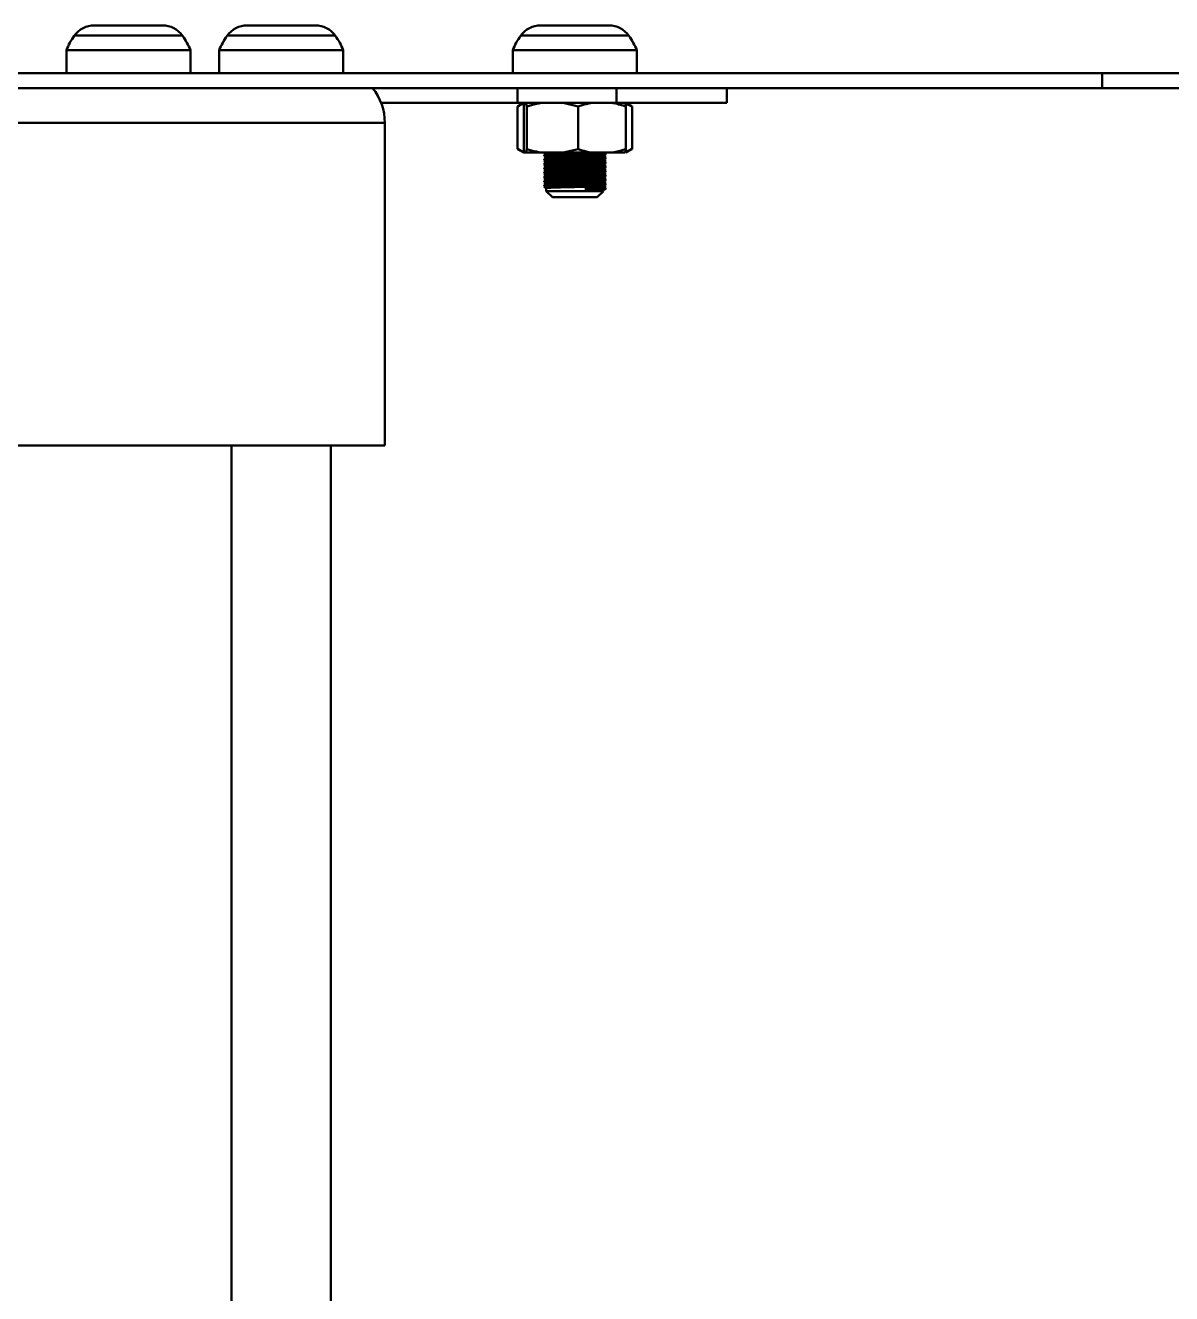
# Model space of a CAD drawing. Header units: millimetres. Extents: x 263 to 2983, y 441 to 2500.
# Drawn here: x 2314 to 2406.4, y 2387.7 to 2489.9 of the extents above; entities that cross this region are included whole.
import ezdxf

# ---------------------------------------------------------------- set-up
doc = ezdxf.new("R2010")
doc.units = ezdxf.units.MM
doc.header["$LTSCALE"] = 0.5
doc.layers.add('BOL', color=7, linetype='Continuous', lineweight=50)

msp = doc.modelspace()

# ---------------------------------------------------------------- linework, layer by layer
at = {"layer": 'BOL'}
for p, q in [((2319.61, 2489.95), (2320.53, 2489.95)), ((2320.53, 2489.95), (2324.4, 2489.95)), ((2324.4, 2489.95), (2325.09, 2489.95)), ((2331.92, 2489.95), (2334.11, 2489.95)), ((2334.11, 2489.95), (2337.34, 2489.95)), ((2337.34, 2489.95), (2337.4, 2489.95)), ((2355.58, 2489.95), (2355.79, 2489.95)), ((2355.79, 2489.95), (2359.36, 2489.95)), ((2359.36, 2489.95), (2361.06, 2489.95)), ((2317.99, 2489.12), (2326.72, 2489.12)), ((2330.29, 2489.12), (2339.02, 2489.12)), ((2353.96, 2489.12), (2359.98, 2489.12)), ((2359.98, 2489.12), (2362.69, 2489.12)), ((2317.35, 2487.95), (2317.35, 2486.1)), ((2317.35, 2487.95), (2327.35, 2487.95)), ((2327.35, 2486.1), (2327.35, 2487.95)), ((2329.66, 2487.95), (2329.66, 2486.1)), ((2329.66, 2487.95), (2339.66, 2487.95)), ((2339.66, 2486.1), (2339.66, 2487.95)), ((2353.32, 2487.95), (2353.32, 2486.1)), ((2353.32, 2487.95), (2360.22, 2487.95)), ((2360.22, 2487.95), (2363.32, 2487.95)), ((2363.32, 2486.1), (2363.32, 2487.95)), ((1512.74, 2486.1), (2400.82, 2486.1)), ((2400.82, 2484.9), (2400.82, 2486.1)), ((2450.82, 2486.1), (2400.82, 2486.1)), ((1512.74, 2484.9), (2400.82, 2484.9)), ((2353.71, 2483.7), (2353.71, 2484.9)), ((2361.67, 2483.7), (2361.67, 2484.9)), ((2370.56, 2483.7), (2370.56, 2484.9)), ((2450.82, 2484.9), (2400.82, 2484.9)), ((2353.71, 2483.7), (2342.72, 2483.7)), ((2361.67, 2483.7), (2353.71, 2483.7)), ((2354.2, 2483.7), (2353.75, 2483.43)), ((2354.38, 2483.7), (2354.46, 2483.41)), ((2357.39, 2483.7), (2358.58, 2483.41)), ((2370.56, 2483.7), (2361.67, 2483.7)), ((2362.39, 2483.64), (2362.94, 2483.41)), ((2362.9, 2483.43), (2362.44, 2483.7)), ((2353.7, 2483.41), (2353.7, 2479.98)), ((2354.2, 2483.41), (2354.2, 2479.98)), ((2354.46, 2483.41), (2354.46, 2479.98)), ((2358.58, 2483.41), (2358.58, 2479.98)), ((2362.44, 2483.41), (2362.44, 2479.98)), ((2362.94, 2483.41), (2362.94, 2479.98)), ((2343.01, 2482.1), (2298.01, 2482.1)), ((2343.01, 2456.1), (2343.01, 2482.1)), ((2353.75, 2479.96), (2354.2, 2479.7)), ((2354.27, 2479.7), (2354.2, 2479.7)), ((2354.27, 2479.7), (2354.38, 2479.7)), ((2354.38, 2479.7), (2354.46, 2479.98)), ((2355.64, 2479.7), (2354.38, 2479.7)), ((2355.64, 2479.7), (2357.39, 2479.7)), ((2356.02, 2479.64), (2356.02, 2479.55)), ((2357.39, 2479.7), (2358.58, 2479.98)), ((2359.69, 2479.7), (2357.39, 2479.7)), ((2359.69, 2479.7), (2361.33, 2479.7)), ((2360.75, 2479.65), (2360.78, 2479.65)), ((2360.78, 2479.63), (2360.81, 2479.65)), ((2362.37, 2479.7), (2361.33, 2479.7)), ((2362.39, 2479.75), (2362.94, 2479.98)), ((2362.44, 2479.7), (2362.9, 2479.96)), ((2355.84, 2479.53), (2356.01, 2479.54)), ((2355.84, 2479.18), (2356.01, 2479.19)), ((2355.84, 2478.83), (2356.01, 2478.84)), ((2356.02, 2479.29), (2356.02, 2479.2)), ((2356.02, 2478.94), (2356.02, 2478.85)), ((2356.02, 2478.59), (2356.02, 2478.5)), ((2360.62, 2479.37), (2360.62, 2479.46)), ((2360.62, 2479.02), (2360.62, 2479.11)), ((2360.62, 2478.67), (2360.62, 2478.76)), ((2360.75, 2479.3), (2360.78, 2479.3)), ((2360.75, 2478.95), (2360.78, 2478.95)), ((2360.75, 2478.6), (2360.78, 2478.6)), ((2360.78, 2479.28), (2360.81, 2479.3)), ((2360.78, 2478.93), (2360.81, 2478.95)), ((2360.78, 2478.58), (2360.81, 2478.6)), ((2355.84, 2478.48), (2356.01, 2478.49)), ((2355.84, 2478.13), (2356.01, 2478.14)), ((2355.84, 2477.78), (2356.01, 2477.79)), ((2356.02, 2478.24), (2356.02, 2478.15)), ((2356.02, 2477.89), (2356.02, 2477.8)), ((2356.02, 2477.54), (2356.02, 2477.45)), ((2360.62, 2478.32), (2360.62, 2478.41)), ((2360.62, 2477.97), (2360.62, 2478.06)), ((2360.62, 2477.62), (2360.62, 2477.71)), ((2360.75, 2478.25), (2360.78, 2478.25)), ((2360.75, 2477.9), (2360.78, 2477.9)), ((2360.75, 2477.55), (2360.78, 2477.55)), ((2360.78, 2478.23), (2360.81, 2478.25)), ((2360.78, 2477.88), (2360.81, 2477.9)), ((2360.78, 2477.53), (2360.81, 2477.55)), ((2355.84, 2477.43), (2356.01, 2477.44)), ((2355.84, 2477.08), (2356.01, 2477.09)), ((2356.02, 2477.19), (2356.02, 2477.1)), ((2356.02, 2476.84), (2356.02, 2476.6)), ((2356.02, 2476.6), (2356.52, 2476.1)), ((2356.02, 2476.6), (2359.2, 2476.6)), ((2359.2, 2476.86), (2359.2, 2476.6)), ((2359.2, 2476.6), (2360.62, 2476.6)), ((2359.27, 2476.71), (2359.27, 2476.75)), ((2360.12, 2476.1), (2360.62, 2476.6)), ((2360.62, 2477.27), (2360.62, 2477.36)), ((2360.62, 2476.92), (2360.62, 2477.01)), ((2360.75, 2477.2), (2360.78, 2477.2)), ((2360.75, 2476.85), (2360.78, 2476.85)), ((2360.78, 2477.18), (2360.81, 2477.2)), ((2360.78, 2476.83), (2360.81, 2476.85)), ((2356.52, 2476.1), (2359.01, 2476.1)), ((2359.01, 2476.1), (2360.12, 2476.1)), ((2343.01, 2456.1), (2298.01, 2456.1)), ((2330.66, 2456.1), (2330.66, 2283.9)), ((2338.66, 2283.9), (2338.66, 2456.1))]:
    msp.add_line(p, q, dxfattribs=at)
at = {"layer": 'BOL', "flags": 128}
msp.add_lwpolyline([(2359.2, 2476.6), (2359.24, 2476.66), (2359.27, 2476.71)], dxfattribs=at)
at = {"layer": 'BOL'}
for centre, radius, start, end in [((2319.61, 2487.95), 2, 90, 144.3075), ((2325.09, 2487.95), 2, 35.6925, 90), ((2331.92, 2487.95), 2, 90, 144.3075), ((2337.4, 2487.95), 2, 35.6925, 90), ((2355.58, 2487.95), 2, 90, 144.3075), ((2361.06, 2487.95), 2, 35.6925, 90), ((2322.35, 2485.98), 5.37, 144.3075, 158.5137), ((2322.35, 2485.98), 5.37, 21.4863, 35.6925), ((2334.66, 2485.98), 5.37, 144.3075, 158.5137), ((2334.66, 2485.98), 5.37, 21.4863, 35.6925), ((2358.32, 2485.98), 5.37, 144.3075, 158.5137), ((2358.32, 2485.98), 5.37, 21.4863, 35.6925), ((2338.68, 2482.14), 4.33, 359.4438, 39.5105)]:
    msp.add_arc(centre, radius, start, end, dxfattribs=at)
for points, knots in [([(2354.2, 2483.41), (2354.21, 2483.45), (2354.23, 2483.57), (2354.26, 2483.64), (2354.27, 2483.7)], [0, 0, 0, 0, 0.309698, 1, 1, 1, 1]), ([(2354.46, 2483.41), (2354.58, 2483.45), (2354.97, 2483.57), (2355.36, 2483.64), (2355.64, 2483.7)], [0, 0, 0, 0, 0.309735, 1, 1, 1, 1]), ([(2358.58, 2483.41), (2358.79, 2483.48), (2359.16, 2483.6), (2359.54, 2483.67), (2359.69, 2483.7)], [0, 0, 0, 0, 0.592719, 1, 1, 1, 1]), ([(2361.33, 2483.7), (2361.39, 2483.69), (2361.76, 2483.62), (2362.13, 2483.51), (2362.44, 2483.41)], [0, 0, 0, 0, 0.146023, 1, 1, 1, 1]), ([(2362.44, 2483.41), (2362.44, 2483.45), (2362.41, 2483.57), (2362.39, 2483.64), (2362.37, 2483.7)], [0, 0, 0, 0, 0.309695, 1, 1, 1, 1]), ([(2353.7, 2483.41), (2353.83, 2483.48), (2353.97, 2483.56), (2354.1, 2483.61), (2354.11, 2483.61)], [0, 0, 0, 0, 0.928547, 1, 1, 1, 1]), ([(2353.7, 2479.98), (2353.83, 2479.91), (2353.97, 2479.83), (2354.1, 2479.78), (2354.11, 2479.78)], [0, 0, 0, 0, 0.928541, 1, 1, 1, 1]), ([(2354.2, 2479.98), (2354.21, 2479.95), (2354.23, 2479.82), (2354.26, 2479.75), (2354.27, 2479.7)], [0, 0, 0, 0, 0.309694, 1, 1, 1, 1]), ([(2354.46, 2479.98), (2354.58, 2479.95), (2354.97, 2479.82), (2355.36, 2479.75), (2355.64, 2479.7)], [0, 0, 0, 0, 0.309731, 1, 1, 1, 1]), ([(2355.83, 2479.44), (2355.86, 2479.44), (2355.91, 2479.46), (2356.46, 2479.48), (2357.28, 2479.5), (2358.28, 2479.53), (2359.26, 2479.55), (2360.08, 2479.57), (2360.6, 2479.59), (2360.85, 2479.6), (2360.79, 2479.61), (2360.78, 2479.61)], [0, 0, 0, 0, 0.12276, 0.246314, 0.371148, 0.501078, 0.628073, 0.742972, 0.86124, 0.975222, 1, 1, 1, 1]), ([(2356.02, 2479.55), (2355.99, 2479.53), (2355.93, 2479.5), (2355.87, 2479.46), (2355.83, 2479.44)], [0, 0, 0, 0, 0.501531, 1, 1, 1, 1]), ([(2356.02, 2479.62), (2356, 2479.6), (2355.94, 2479.57), (2355.88, 2479.54), (2355.85, 2479.52)], [0, 0, 0, 0, 0.462184, 1, 1, 1, 1]), ([(2355.85, 2479.4), (2355.87, 2479.4), (2355.92, 2479.42), (2356.46, 2479.44), (2357.28, 2479.46), (2358.28, 2479.48), (2359.26, 2479.5), (2360.08, 2479.52), (2360.6, 2479.55), (2360.85, 2479.56), (2360.79, 2479.57), (2360.78, 2479.57)], [0, 0, 0, 0, 0.1135721, 0.2385777, 0.3648793, 0.4963361, 0.6248242, 0.7410738, 0.8607317, 0.9760536, 1, 1, 1, 1]), ([(2355.92, 2479.7), (2355.92, 2479.69), (2355.96, 2479.67), (2355.99, 2479.65), (2356.02, 2479.63)], [0, 0, 0, 0, 0.119937, 1, 1, 1, 1]), ([(2356.03, 2479.63), (2356.03, 2479.63), (2355.96, 2479.64), (2356.14, 2479.66), (2356.55, 2479.68), (2357.02, 2479.69), (2357.23, 2479.7)], [0, 0, 0, 0, 0.006534, 0.357654, 0.711066, 1, 1, 1, 1]), ([(2356.05, 2479.55), (2356.07, 2479.56), (2356.12, 2479.57), (2356.6, 2479.59), (2357.36, 2479.61), (2358.29, 2479.64), (2359.19, 2479.66), (2359.91, 2479.68), (2360.18, 2479.69), (2360.31, 2479.7)], [0, 0, 0, 0, 0.127155, 0.277823, 0.430057, 0.588472, 0.743341, 0.883453, 1, 1, 1, 1]), ([(2358.58, 2479.98), (2358.79, 2479.91), (2359.16, 2479.79), (2359.54, 2479.72), (2359.69, 2479.7)], [0, 0, 0, 0, 0.592717, 1, 1, 1, 1]), ([(2360.62, 2479.46), (2360.65, 2479.48), (2360.71, 2479.51), (2360.78, 2479.55), (2360.81, 2479.57)], [0, 0, 0, 0, 0.4977323, 1, 1, 1, 1]), ([(2360.81, 2479.62), (2360.78, 2479.63), (2360.73, 2479.66), (2360.69, 2479.69), (2360.67, 2479.7)], [0, 0, 0, 0, 0.682109, 1, 1, 1, 1]), ([(2360.68, 2479.68), (2360.68, 2479.68), (2360.81, 2479.69), (2360.8, 2479.69), (2360.78, 2479.7)], [0, 0, 0, 0, 0.017281, 1, 1, 1, 1]), ([(2361.33, 2479.7), (2361.39, 2479.71), (2361.76, 2479.77), (2362.13, 2479.89), (2362.44, 2479.98)], [0, 0, 0, 0, 0.1460201, 1, 1, 1, 1]), ([(2362.44, 2479.98), (2362.44, 2479.95), (2362.41, 2479.82), (2362.39, 2479.75), (2362.37, 2479.7)], [0, 0, 0, 0, 0.309691, 1, 1, 1, 1]), ([(2355.85, 2479.48), (2355.85, 2479.48), (2355.82, 2479.48), (2355.88, 2479.49), (2355.92, 2479.49)], [0, 0, 0, 0, 0.27421, 1, 1, 1, 1]), ([(2355.83, 2479.09), (2355.86, 2479.09), (2355.91, 2479.11), (2356.46, 2479.13), (2357.28, 2479.15), (2358.28, 2479.18), (2359.26, 2479.2), (2360.08, 2479.22), (2360.6, 2479.24), (2360.85, 2479.25), (2360.79, 2479.26), (2360.78, 2479.26)], [0, 0, 0, 0, 0.12276, 0.246314, 0.371148, 0.501078, 0.628073, 0.742972, 0.86124, 0.975222, 1, 1, 1, 1]), ([(2356.02, 2479.2), (2355.99, 2479.18), (2355.93, 2479.15), (2355.87, 2479.11), (2355.83, 2479.09)], [0, 0, 0, 0, 0.501032, 1, 1, 1, 1]), ([(2355.85, 2479.13), (2355.85, 2479.13), (2355.82, 2479.13), (2355.88, 2479.14), (2355.92, 2479.14)], [0, 0, 0, 0, 0.272235, 1, 1, 1, 1]), ([(2355.83, 2478.74), (2355.86, 2478.74), (2355.91, 2478.76), (2356.46, 2478.78), (2357.28, 2478.8), (2358.28, 2478.83), (2359.26, 2478.85), (2360.08, 2478.87), (2360.6, 2478.89), (2360.85, 2478.9), (2360.79, 2478.91), (2360.78, 2478.91)], [0, 0, 0, 0, 0.12276, 0.246314, 0.371148, 0.501078, 0.628073, 0.742972, 0.86124, 0.975222, 1, 1, 1, 1]), ([(2356.02, 2478.85), (2355.99, 2478.83), (2355.93, 2478.8), (2355.87, 2478.76), (2355.83, 2478.74)], [0, 0, 0, 0, 0.500933, 1, 1, 1, 1]), ([(2355.85, 2478.78), (2355.85, 2478.78), (2355.82, 2478.78), (2355.88, 2478.79), (2355.92, 2478.79)], [0, 0, 0, 0, 0.270225, 1, 1, 1, 1]), ([(2355.83, 2478.39), (2355.86, 2478.39), (2355.91, 2478.41), (2356.46, 2478.43), (2357.28, 2478.45), (2358.28, 2478.48), (2359.26, 2478.5), (2360.08, 2478.52), (2360.6, 2478.54), (2360.85, 2478.55), (2360.79, 2478.56), (2360.78, 2478.56)], [0, 0, 0, 0, 0.12276, 0.246314, 0.371148, 0.501078, 0.628073, 0.742972, 0.86124, 0.975222, 1, 1, 1, 1]), ([(2355.84, 2479.39), (2355.87, 2479.38), (2355.93, 2479.34), (2355.99, 2479.3), (2356.02, 2479.28)], [0, 0, 0, 0, 0.501599, 1, 1, 1, 1]), ([(2355.84, 2479.04), (2355.87, 2479.03), (2355.93, 2478.99), (2355.99, 2478.95), (2356.02, 2478.93)], [0, 0, 0, 0, 0.501559, 1, 1, 1, 1]), ([(2355.84, 2478.69), (2355.87, 2478.68), (2355.93, 2478.64), (2355.99, 2478.6), (2356.02, 2478.58)], [0, 0, 0, 0, 0.501048, 1, 1, 1, 1]), ([(2356.02, 2479.27), (2356, 2479.25), (2355.94, 2479.22), (2355.88, 2479.19), (2355.85, 2479.17)], [0, 0, 0, 0, 0.462043, 1, 1, 1, 1]), ([(2355.85, 2479.05), (2355.87, 2479.05), (2355.92, 2479.07), (2356.46, 2479.09), (2357.28, 2479.11), (2358.28, 2479.13), (2359.26, 2479.15), (2360.08, 2479.17), (2360.6, 2479.2), (2360.85, 2479.21), (2360.79, 2479.22), (2360.78, 2479.22)], [0, 0, 0, 0, 0.113555, 0.238542, 0.364825, 0.496262, 0.624731, 0.740964, 0.860604, 0.975908, 1, 1, 1, 1]), ([(2356.02, 2478.92), (2356, 2478.9), (2355.94, 2478.87), (2355.88, 2478.84), (2355.85, 2478.82)], [0, 0, 0, 0, 0.461936, 1, 1, 1, 1]), ([(2355.85, 2478.7), (2355.87, 2478.7), (2355.92, 2478.72), (2356.46, 2478.74), (2357.28, 2478.76), (2358.28, 2478.78), (2359.26, 2478.8), (2360.08, 2478.82), (2360.6, 2478.85), (2360.85, 2478.86), (2360.79, 2478.87), (2360.78, 2478.87)], [0, 0, 0, 0, 0.113538, 0.238507, 0.364771, 0.496189, 0.62464, 0.740855, 0.860477, 0.975765, 1, 1, 1, 1]), ([(2356.02, 2478.57), (2356, 2478.55), (2355.94, 2478.52), (2355.88, 2478.49), (2355.85, 2478.47)], [0, 0, 0, 0, 0.461794, 1, 1, 1, 1]), ([(2356.03, 2479.28), (2356.03, 2479.28), (2355.96, 2479.29), (2356.14, 2479.31), (2356.59, 2479.33), (2357.36, 2479.35), (2358.28, 2479.37), (2359.19, 2479.4), (2359.95, 2479.42), (2360.42, 2479.44), (2360.65, 2479.45), (2360.61, 2479.46), (2360.61, 2479.46)], [0, 0, 0, 0, 0.002252, 0.127178, 0.25292, 0.379969, 0.512176, 0.641424, 0.758357, 0.878723, 0.994718, 1, 1, 1, 1]), ([(2356.03, 2478.93), (2356.03, 2478.93), (2355.96, 2478.94), (2356.14, 2478.96), (2356.59, 2478.98), (2357.36, 2479), (2358.28, 2479.02), (2359.19, 2479.05), (2359.95, 2479.07), (2360.42, 2479.09), (2360.65, 2479.1), (2360.61, 2479.11), (2360.61, 2479.11)], [0, 0, 0, 0, 0.002175, 0.127101, 0.252843, 0.379893, 0.512101, 0.641348, 0.758282, 0.878648, 0.994644, 1, 1, 1, 1]), ([(2356.03, 2478.58), (2356.03, 2478.58), (2355.96, 2478.59), (2356.14, 2478.61), (2356.59, 2478.63), (2357.36, 2478.65), (2358.28, 2478.67), (2359.19, 2478.7), (2359.95, 2478.72), (2360.42, 2478.74), (2360.65, 2478.75), (2360.61, 2478.76), (2360.61, 2478.76)], [0, 0, 0, 0, 0.002098, 0.127024, 0.252766, 0.379816, 0.512024, 0.641271, 0.758205, 0.878571, 0.994567, 1, 1, 1, 1]), ([(2356.05, 2479.2), (2356.07, 2479.21), (2356.12, 2479.22), (2356.6, 2479.24), (2357.36, 2479.26), (2358.29, 2479.29), (2359.19, 2479.31), (2359.95, 2479.33), (2360.43, 2479.35), (2360.66, 2479.36), (2360.6, 2479.37), (2360.58, 2479.38)], [0, 0, 0, 0, 0.1052793, 0.2301184, 0.3562559, 0.4875142, 0.615834, 0.7319275, 0.8514295, 0.9665927, 1, 1, 1, 1]), ([(2356.05, 2478.85), (2356.07, 2478.86), (2356.12, 2478.87), (2356.6, 2478.89), (2357.36, 2478.91), (2358.29, 2478.94), (2359.19, 2478.96), (2359.95, 2478.98), (2360.43, 2479), (2360.66, 2479.01), (2360.6, 2479.02), (2360.58, 2479.03)], [0, 0, 0, 0, 0.1052025, 0.2300411, 0.3561781, 0.4874359, 0.6157551, 0.7318482, 0.8513497, 0.9665125, 1, 1, 1, 1]), ([(2356.05, 2478.5), (2356.07, 2478.51), (2356.12, 2478.52), (2356.6, 2478.54), (2357.36, 2478.56), (2358.29, 2478.59), (2359.19, 2478.61), (2359.95, 2478.63), (2360.43, 2478.65), (2360.66, 2478.66), (2360.6, 2478.67), (2360.58, 2478.68)], [0, 0, 0, 0, 0.1051225, 0.2299621, 0.3560999, 0.4873586, 0.6156786, 0.7317725, 0.8512748, 0.9664384, 1, 1, 1, 1]), ([(2360.81, 2479.35), (2360.78, 2479.37), (2360.72, 2479.41), (2360.65, 2479.44), (2360.62, 2479.46)], [0, 0, 0, 0, 0.506161, 1, 1, 1, 1]), ([(2360.81, 2479.27), (2360.78, 2479.28), (2360.72, 2479.32), (2360.65, 2479.36), (2360.62, 2479.38)], [0, 0, 0, 0, 0.498474, 1, 1, 1, 1]), ([(2360.62, 2479.11), (2360.65, 2479.13), (2360.71, 2479.16), (2360.78, 2479.2), (2360.81, 2479.22)], [0, 0, 0, 0, 0.498168, 1, 1, 1, 1]), ([(2360.81, 2479), (2360.78, 2479.02), (2360.72, 2479.06), (2360.65, 2479.09), (2360.62, 2479.11)], [0, 0, 0, 0, 0.5061663, 1, 1, 1, 1]), ([(2360.81, 2478.92), (2360.78, 2478.93), (2360.72, 2478.97), (2360.65, 2479.01), (2360.62, 2479.03)], [0, 0, 0, 0, 0.498503, 1, 1, 1, 1]), ([(2360.62, 2478.76), (2360.65, 2478.78), (2360.71, 2478.81), (2360.78, 2478.85), (2360.81, 2478.87)], [0, 0, 0, 0, 0.498237, 1, 1, 1, 1]), ([(2360.81, 2478.65), (2360.78, 2478.67), (2360.72, 2478.71), (2360.65, 2478.74), (2360.62, 2478.76)], [0, 0, 0, 0, 0.506649, 1, 1, 1, 1]), ([(2360.81, 2478.57), (2360.78, 2478.58), (2360.72, 2478.62), (2360.65, 2478.66), (2360.62, 2478.68)], [0, 0, 0, 0, 0.498601, 1, 1, 1, 1]), ([(2360.68, 2479.33), (2360.68, 2479.33), (2360.81, 2479.34), (2360.8, 2479.34), (2360.78, 2479.35)], [0, 0, 0, 0, 0.017281, 1, 1, 1, 1]), ([(2360.68, 2478.98), (2360.68, 2478.98), (2360.81, 2478.99), (2360.8, 2478.99), (2360.78, 2479)], [0, 0, 0, 0, 0.017281, 1, 1, 1, 1]), ([(2360.68, 2478.63), (2360.68, 2478.63), (2360.81, 2478.64), (2360.8, 2478.64), (2360.78, 2478.65)], [0, 0, 0, 0, 0.017281, 1, 1, 1, 1]), ([(2356.02, 2478.5), (2355.99, 2478.48), (2355.93, 2478.45), (2355.87, 2478.41), (2355.83, 2478.39)], [0, 0, 0, 0, 0.500833, 1, 1, 1, 1]), ([(2355.85, 2478.43), (2355.85, 2478.43), (2355.82, 2478.43), (2355.88, 2478.44), (2355.92, 2478.44)], [0, 0, 0, 0, 0.268227, 1, 1, 1, 1]), ([(2355.83, 2478.04), (2355.86, 2478.04), (2355.91, 2478.06), (2356.46, 2478.08), (2357.28, 2478.1), (2358.28, 2478.13), (2359.26, 2478.15), (2360.08, 2478.17), (2360.6, 2478.19), (2360.85, 2478.2), (2360.79, 2478.21), (2360.78, 2478.21)], [0, 0, 0, 0, 0.12276, 0.246314, 0.371148, 0.501078, 0.628073, 0.742972, 0.86124, 0.975222, 1, 1, 1, 1]), ([(2356.02, 2478.15), (2355.99, 2478.13), (2355.93, 2478.1), (2355.87, 2478.06), (2355.83, 2478.04)], [0, 0, 0, 0, 0.500263, 1, 1, 1, 1]), ([(2355.85, 2478.08), (2355.85, 2478.08), (2355.82, 2478.08), (2355.88, 2478.09), (2355.92, 2478.09)], [0, 0, 0, 0, 0.266185, 1, 1, 1, 1]), ([(2355.83, 2477.69), (2355.86, 2477.69), (2355.91, 2477.71), (2356.46, 2477.73), (2357.28, 2477.75), (2358.28, 2477.78), (2359.26, 2477.8), (2360.08, 2477.82), (2360.6, 2477.84), (2360.85, 2477.85), (2360.79, 2477.86), (2360.78, 2477.86)], [0, 0, 0, 0, 0.12276, 0.246314, 0.371148, 0.501078, 0.628073, 0.742972, 0.86124, 0.975222, 1, 1, 1, 1]), ([(2356.02, 2477.8), (2355.99, 2477.78), (2355.93, 2477.75), (2355.87, 2477.71), (2355.83, 2477.69)], [0, 0, 0, 0, 0.500163, 1, 1, 1, 1]), ([(2355.85, 2477.73), (2355.85, 2477.73), (2355.82, 2477.73), (2355.88, 2477.74), (2355.92, 2477.74)], [0, 0, 0, 0, 0.264176, 1, 1, 1, 1]), ([(2355.83, 2477.34), (2355.86, 2477.34), (2355.91, 2477.36), (2356.46, 2477.38), (2357.28, 2477.4), (2358.28, 2477.43), (2359.26, 2477.45), (2360.08, 2477.47), (2360.6, 2477.49), (2360.85, 2477.5), (2360.79, 2477.51), (2360.78, 2477.51)], [0, 0, 0, 0, 0.12276, 0.246314, 0.371148, 0.501078, 0.628073, 0.742972, 0.86124, 0.975222, 1, 1, 1, 1]), ([(2355.84, 2478.34), (2355.87, 2478.33), (2355.93, 2478.29), (2355.99, 2478.25), (2356.02, 2478.23)], [0, 0, 0, 0, 0.501074, 1, 1, 1, 1]), ([(2355.84, 2477.99), (2355.87, 2477.98), (2355.93, 2477.94), (2355.99, 2477.9), (2356.02, 2477.88)], [0, 0, 0, 0, 0.500561, 1, 1, 1, 1]), ([(2355.84, 2477.64), (2355.87, 2477.63), (2355.93, 2477.59), (2355.99, 2477.55), (2356.02, 2477.53)], [0, 0, 0, 0, 0.500519, 1, 1, 1, 1]), ([(2355.85, 2478.35), (2355.87, 2478.35), (2355.92, 2478.37), (2356.46, 2478.39), (2357.28, 2478.41), (2358.28, 2478.43), (2359.26, 2478.45), (2360.08, 2478.47), (2360.6, 2478.5), (2360.85, 2478.51), (2360.79, 2478.52), (2360.78, 2478.52)], [0, 0, 0, 0, 0.113522, 0.238472, 0.364718, 0.496117, 0.624548, 0.740746, 0.860351, 0.975622, 1, 1, 1, 1]), ([(2356.02, 2478.22), (2356, 2478.2), (2355.94, 2478.17), (2355.88, 2478.14), (2355.85, 2478.12)], [0, 0, 0, 0, 0.461686, 1, 1, 1, 1]), ([(2355.85, 2478), (2355.87, 2478), (2355.92, 2478.02), (2356.46, 2478.04), (2357.28, 2478.06), (2358.28, 2478.08), (2359.26, 2478.1), (2360.08, 2478.12), (2360.6, 2478.15), (2360.85, 2478.16), (2360.79, 2478.17), (2360.78, 2478.17)], [0, 0, 0, 0, 0.113505, 0.238437, 0.364664, 0.496043, 0.624455, 0.740636, 0.860223, 0.975477, 1, 1, 1, 1]), ([(2356.02, 2477.87), (2356, 2477.85), (2355.94, 2477.82), (2355.88, 2477.79), (2355.85, 2477.77)], [0, 0, 0, 0, 0.461609, 1, 1, 1, 1]), ([(2355.85, 2477.65), (2355.87, 2477.65), (2355.92, 2477.67), (2356.46, 2477.69), (2357.28, 2477.71), (2358.28, 2477.73), (2359.26, 2477.75), (2360.08, 2477.77), (2360.6, 2477.8), (2360.85, 2477.81), (2360.79, 2477.82), (2360.78, 2477.82)], [0, 0, 0, 0, 0.1134884, 0.2384019, 0.3646104, 0.4959703, 0.6243637, 0.7405276, 0.8600974, 0.9753343, 1, 1, 1, 1]), ([(2356.02, 2477.52), (2356, 2477.5), (2355.94, 2477.47), (2355.88, 2477.44), (2355.85, 2477.42)], [0, 0, 0, 0, 0.461466, 1, 1, 1, 1]), ([(2356.03, 2478.23), (2356.03, 2478.23), (2355.96, 2478.24), (2356.14, 2478.26), (2356.59, 2478.28), (2357.36, 2478.3), (2358.28, 2478.32), (2359.19, 2478.35), (2359.95, 2478.37), (2360.42, 2478.39), (2360.65, 2478.4), (2360.61, 2478.41), (2360.61, 2478.41)], [0, 0, 0, 0, 0.0020205, 0.1269476, 0.2526903, 0.3797406, 0.5119488, 0.6411972, 0.7581309, 0.8784977, 0.9944944, 1, 1, 1, 1]), ([(2356.03, 2477.88), (2356.03, 2477.88), (2355.96, 2477.89), (2356.14, 2477.91), (2356.59, 2477.93), (2357.36, 2477.95), (2358.28, 2477.97), (2359.19, 2478), (2359.95, 2478.02), (2360.42, 2478.04), (2360.65, 2478.05), (2360.61, 2478.06), (2360.61, 2478.06)], [0, 0, 0, 0, 0.001944, 0.126871, 0.252614, 0.379665, 0.511873, 0.641122, 0.758056, 0.878423, 0.99442, 1, 1, 1, 1]), ([(2356.03, 2477.53), (2356.03, 2477.53), (2355.96, 2477.54), (2356.14, 2477.56), (2356.59, 2477.58), (2357.36, 2477.6), (2358.28, 2477.62), (2359.19, 2477.65), (2359.95, 2477.67), (2360.42, 2477.69), (2360.65, 2477.7), (2360.61, 2477.71), (2360.61, 2477.71)], [0, 0, 0, 0, 0.001866, 0.126794, 0.252537, 0.379588, 0.511796, 0.641045, 0.757979, 0.878346, 0.994343, 1, 1, 1, 1]), ([(2356.05, 2478.15), (2356.07, 2478.16), (2356.12, 2478.17), (2356.6, 2478.19), (2357.36, 2478.21), (2358.29, 2478.24), (2359.19, 2478.26), (2359.95, 2478.28), (2360.43, 2478.3), (2360.66, 2478.31), (2360.6, 2478.32), (2360.58, 2478.33)], [0, 0, 0, 0, 0.105046, 0.229885, 0.356022, 0.48728, 0.6156, 0.731693, 0.851195, 0.966358, 1, 1, 1, 1]), ([(2356.05, 2477.8), (2356.07, 2477.81), (2356.12, 2477.82), (2356.6, 2477.84), (2357.36, 2477.86), (2358.29, 2477.89), (2359.19, 2477.91), (2359.95, 2477.93), (2360.43, 2477.95), (2360.66, 2477.96), (2360.6, 2477.97), (2360.58, 2477.98)], [0, 0, 0, 0, 0.104972, 0.22981, 0.355947, 0.487205, 0.615524, 0.731618, 0.851119, 0.966282, 1, 1, 1, 1]), ([(2356.05, 2477.45), (2356.07, 2477.46), (2356.12, 2477.47), (2356.6, 2477.49), (2357.36, 2477.51), (2358.29, 2477.54), (2359.19, 2477.56), (2359.95, 2477.58), (2360.43, 2477.6), (2360.66, 2477.61), (2360.6, 2477.62), (2360.58, 2477.63)], [0, 0, 0, 0, 0.104891, 0.229731, 0.355868, 0.487126, 0.615445, 0.731539, 0.851041, 0.966204, 1, 1, 1, 1]), ([(2360.62, 2478.41), (2360.65, 2478.43), (2360.71, 2478.46), (2360.78, 2478.5), (2360.81, 2478.52)], [0, 0, 0, 0, 0.498743, 1, 1, 1, 1]), ([(2360.81, 2478.3), (2360.78, 2478.32), (2360.72, 2478.36), (2360.65, 2478.39), (2360.62, 2478.41)], [0, 0, 0, 0, 0.5066547, 1, 1, 1, 1]), ([(2360.81, 2478.22), (2360.78, 2478.23), (2360.72, 2478.27), (2360.65, 2478.31), (2360.62, 2478.33)], [0, 0, 0, 0, 0.49917, 1, 1, 1, 1]), ([(2360.62, 2478.06), (2360.65, 2478.08), (2360.71, 2478.11), (2360.78, 2478.15), (2360.81, 2478.17)], [0, 0, 0, 0, 0.4992498, 1, 1, 1, 1]), ([(2360.81, 2477.95), (2360.78, 2477.97), (2360.72, 2478.01), (2360.65, 2478.04), (2360.62, 2478.06)], [0, 0, 0, 0, 0.5071395, 1, 1, 1, 1]), ([(2360.81, 2477.87), (2360.78, 2477.88), (2360.72, 2477.92), (2360.65, 2477.96), (2360.62, 2477.98)], [0, 0, 0, 0, 0.499268, 1, 1, 1, 1]), ([(2360.62, 2477.71), (2360.65, 2477.73), (2360.71, 2477.76), (2360.78, 2477.8), (2360.81, 2477.82)], [0, 0, 0, 0, 0.499219, 1, 1, 1, 1]), ([(2360.81, 2477.6), (2360.78, 2477.62), (2360.72, 2477.66), (2360.65, 2477.69), (2360.62, 2477.71)], [0, 0, 0, 0, 0.507146, 1, 1, 1, 1]), ([(2360.81, 2477.52), (2360.78, 2477.53), (2360.72, 2477.57), (2360.65, 2477.61), (2360.62, 2477.63)], [0, 0, 0, 0, 0.499368, 1, 1, 1, 1]), ([(2360.68, 2478.28), (2360.68, 2478.28), (2360.81, 2478.29), (2360.8, 2478.29), (2360.78, 2478.3)], [0, 0, 0, 0, 0.017281, 1, 1, 1, 1]), ([(2360.68, 2477.93), (2360.68, 2477.93), (2360.81, 2477.94), (2360.8, 2477.94), (2360.78, 2477.95)], [0, 0, 0, 0, 0.017281, 1, 1, 1, 1]), ([(2360.68, 2477.58), (2360.68, 2477.58), (2360.81, 2477.59), (2360.8, 2477.59), (2360.78, 2477.6)], [0, 0, 0, 0, 0.017281, 1, 1, 1, 1]), ([(2356.02, 2477.45), (2355.99, 2477.43), (2355.93, 2477.4), (2355.87, 2477.36), (2355.83, 2477.34)], [0, 0, 0, 0, 0.5001303, 1, 1, 1, 1]), ([(2355.85, 2477.38), (2355.85, 2477.38), (2355.82, 2477.38), (2355.88, 2477.39), (2355.92, 2477.39)], [0, 0, 0, 0, 0.2621093, 1, 1, 1, 1]), ([(2355.83, 2476.99), (2355.86, 2476.99), (2355.91, 2477.01), (2356.46, 2477.03), (2357.28, 2477.05), (2358.28, 2477.08), (2359.26, 2477.1), (2360.08, 2477.12), (2360.6, 2477.14), (2360.85, 2477.15), (2360.79, 2477.16), (2360.78, 2477.16)], [0, 0, 0, 0, 0.122786, 0.246366, 0.371226, 0.501183, 0.628206, 0.743129, 0.861422, 0.975428, 1, 1, 1, 1]), ([(2356.02, 2477.1), (2355.99, 2477.08), (2355.93, 2477.05), (2355.87, 2477.01), (2355.83, 2476.99)], [0, 0, 0, 0, 0.500031, 1, 1, 1, 1]), ([(2355.85, 2477.03), (2355.85, 2477.03), (2355.82, 2477.03), (2355.88, 2477.04), (2355.92, 2477.04)], [0, 0, 0, 0, 0.260954, 1, 1, 1, 1]), ([(2355.84, 2477.29), (2355.87, 2477.28), (2355.93, 2477.24), (2355.99, 2477.2), (2356.02, 2477.18)], [0, 0, 0, 0, 0.500477, 1, 1, 1, 1]), ([(2355.84, 2476.94), (2355.87, 2476.93), (2355.93, 2476.89), (2355.99, 2476.85), (2356.02, 2476.83)], [0, 0, 0, 0, 0.500031, 1, 1, 1, 1]), ([(2355.85, 2477.3), (2355.87, 2477.3), (2355.92, 2477.32), (2356.46, 2477.34), (2357.28, 2477.36), (2358.28, 2477.38), (2359.26, 2477.4), (2360.08, 2477.42), (2360.6, 2477.45), (2360.85, 2477.46), (2360.79, 2477.47), (2360.78, 2477.47)], [0, 0, 0, 0, 0.113471, 0.238366, 0.364556, 0.495896, 0.62427, 0.740416, 0.859968, 0.975188, 1, 1, 1, 1]), ([(2356.02, 2477.17), (2356, 2477.15), (2355.94, 2477.12), (2355.88, 2477.09), (2355.85, 2477.07)], [0, 0, 0, 0, 0.461355, 1, 1, 1, 1]), ([(2355.85, 2476.95), (2355.87, 2476.95), (2355.92, 2476.97), (2356.46, 2476.99), (2357.28, 2477.01), (2358.28, 2477.03), (2359.26, 2477.05), (2360.08, 2477.07), (2360.6, 2477.1), (2360.85, 2477.11), (2360.79, 2477.12), (2360.78, 2477.12)], [0, 0, 0, 0, 0.1134545, 0.2383307, 0.3645014, 0.4958221, 0.6241771, 0.7403063, 0.8598404, 0.9750428, 1, 1, 1, 1]), ([(2356.03, 2477.18), (2356.03, 2477.18), (2355.96, 2477.19), (2356.14, 2477.21), (2356.59, 2477.23), (2357.36, 2477.25), (2358.28, 2477.27), (2359.19, 2477.3), (2359.95, 2477.32), (2360.42, 2477.34), (2360.65, 2477.35), (2360.61, 2477.36), (2360.61, 2477.36)], [0, 0, 0, 0, 0.001793, 0.126721, 0.252463, 0.379514, 0.511722, 0.640971, 0.757905, 0.878272, 0.994269, 1, 1, 1, 1]), ([(2356.03, 2476.83), (2356.03, 2476.83), (2355.96, 2476.84), (2356.14, 2476.86), (2356.59, 2476.88), (2357.36, 2476.9), (2358.28, 2476.92), (2359.19, 2476.95), (2359.95, 2476.97), (2360.42, 2476.99), (2360.65, 2477), (2360.61, 2477.01), (2360.61, 2477.01)], [0, 0, 0, 0, 0.001716, 0.126644, 0.252386, 0.379437, 0.511645, 0.640894, 0.757828, 0.878195, 0.994192, 1, 1, 1, 1]), ([(2356.05, 2477.1), (2356.07, 2477.11), (2356.12, 2477.12), (2356.6, 2477.14), (2357.36, 2477.16), (2358.29, 2477.19), (2359.19, 2477.21), (2359.95, 2477.23), (2360.43, 2477.25), (2360.66, 2477.26), (2360.6, 2477.27), (2360.58, 2477.28)], [0, 0, 0, 0, 0.104815, 0.229654, 0.355791, 0.48705, 0.615369, 0.731463, 0.850964, 0.966127, 1, 1, 1, 1]), ([(2359.2, 2476.86), (2359.45, 2476.86), (2359.95, 2476.88), (2360.43, 2476.9), (2360.66, 2476.91), (2360.6, 2476.92), (2360.58, 2476.93)], [0, 0, 0, 0, 0.301769, 0.612398, 0.911749, 1, 1, 1, 1]), ([(2359.27, 2476.75), (2359.26, 2476.77), (2359.23, 2476.81), (2359.21, 2476.84), (2359.2, 2476.86)], [0, 0, 0, 0, 0.560003, 1, 1, 1, 1]), ([(2359.2, 2476.6), (2359.45, 2476.6), (2359.95, 2476.62), (2360.42, 2476.64), (2360.65, 2476.65), (2360.61, 2476.66), (2360.61, 2476.66)], [0, 0, 0, 0, 0.325555, 0.660669, 0.983615, 1, 1, 1, 1]), ([(2359.27, 2476.75), (2359.54, 2476.76), (2360.08, 2476.77), (2360.6, 2476.79), (2360.85, 2476.8), (2360.79, 2476.81), (2360.78, 2476.81)], [0, 0, 0, 0, 0.309036, 0.627133, 0.933702, 1, 1, 1, 1]), ([(2359.27, 2476.71), (2359.54, 2476.71), (2360.08, 2476.72), (2360.6, 2476.75), (2360.85, 2476.76), (2360.79, 2476.77), (2360.78, 2476.77)], [0, 0, 0, 0, 0.308929, 0.626916, 0.93338, 1, 1, 1, 1]), ([(2360.62, 2477.36), (2360.65, 2477.38), (2360.71, 2477.41), (2360.78, 2477.45), (2360.81, 2477.47)], [0, 0, 0, 0, 0.499728, 1, 1, 1, 1]), ([(2360.81, 2477.25), (2360.78, 2477.27), (2360.72, 2477.31), (2360.65, 2477.34), (2360.62, 2477.36)], [0, 0, 0, 0, 0.507084, 1, 1, 1, 1]), ([(2360.81, 2477.17), (2360.78, 2477.18), (2360.72, 2477.22), (2360.65, 2477.26), (2360.62, 2477.28)], [0, 0, 0, 0, 0.499399, 1, 1, 1, 1]), ([(2360.62, 2477.01), (2360.65, 2477.03), (2360.71, 2477.06), (2360.78, 2477.1), (2360.81, 2477.12)], [0, 0, 0, 0, 0.499765, 1, 1, 1, 1]), ([(2360.81, 2476.9), (2360.78, 2476.92), (2360.72, 2476.96), (2360.65, 2476.99), (2360.62, 2477.01)], [0, 0, 0, 0, 0.507569, 1, 1, 1, 1]), ([(2360.81, 2476.82), (2360.78, 2476.83), (2360.72, 2476.87), (2360.65, 2476.91), (2360.62, 2476.93)], [0, 0, 0, 0, 0.49997, 1, 1, 1, 1]), ([(2360.62, 2476.66), (2360.65, 2476.68), (2360.71, 2476.71), (2360.78, 2476.75), (2360.81, 2476.77)], [0, 0, 0, 0, 0.500275, 1, 1, 1, 1]), ([(2360.68, 2477.23), (2360.68, 2477.23), (2360.81, 2477.24), (2360.8, 2477.24), (2360.78, 2477.25)], [0, 0, 0, 0, 0.017318, 1, 1, 1, 1]), ([(2360.68, 2476.88), (2360.68, 2476.88), (2360.81, 2476.89), (2360.8, 2476.89), (2360.78, 2476.9)], [0, 0, 0, 0, 0.017304, 1, 1, 1, 1])]:
    msp.add_open_spline(points, degree=3, knots=knots, dxfattribs=at)

doc.saveas('drawing.dxf')
